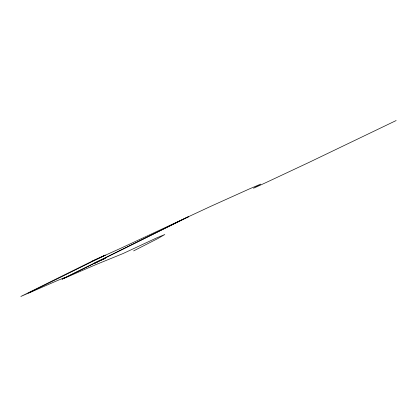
<?xml version="1.0" encoding="UTF-8"?>
<svg xmlns="http://www.w3.org/2000/svg" width="417" height="417" viewBox="0 0 417 417"><rect width="100%" height="100%" fill="white"/><g stroke="black" fill="none" stroke-linecap="round" stroke-linejoin="round"><path stroke-width="0.63" d="M96.113 262.481L95.853 262.595M96.968 262.053L105.381 258.238L104.333 258.717M96.155 262.46L98.699 261.292L98.058 261.657M133.612 250.898L157.558 238.691L164.845 234.505L156.573 237.935L123.078 253.541L95.477 264.795L63.843 278.436L64.051 277.899L57.739 280.422L20.85 296.456L92.131 261.178L122.296 247.562L210.549 206.425L249.21 189L260.74 184.095L253.515 188.249L266.249 182.458L308.736 162.536L396.15 120.544M98.641 261.23L102.155 259.655L101.826 259.801M28.559 293.073L105.277 255.105L92.131 261.178M102.108 259.817L104.318 258.775M98.532 261.443L98.355 261.568M95.175 262.945L94.789 263.122M96.822 262.21L97.328 261.98M95.154 262.965L96.708 262.262M97.818 261.683L98.37 261.438M186.316 217.716L62.055 279.213L188.52 216.731L186.316 217.716M95.238 262.918L94.935 263.064L95.238 262.918"/></g></svg>
